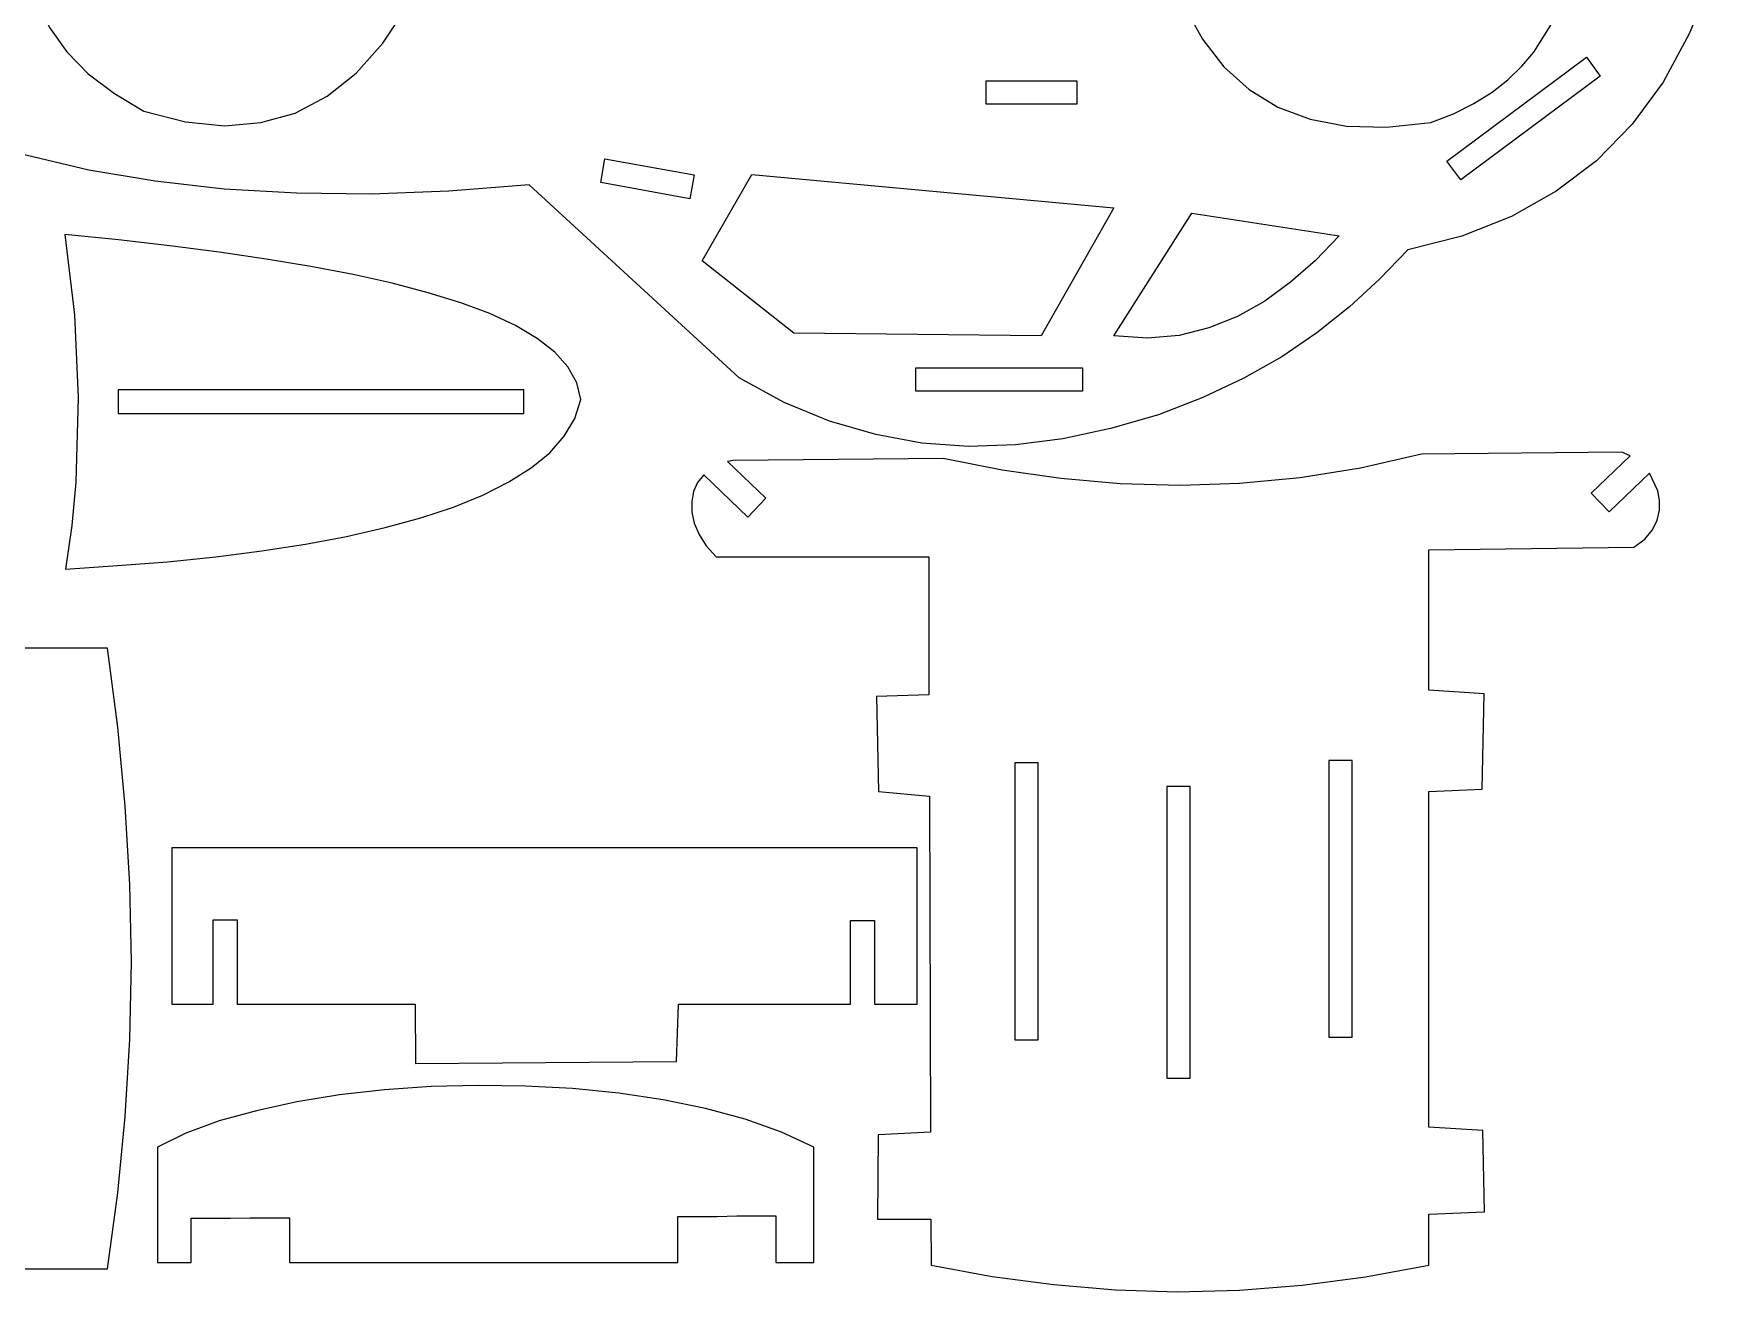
# Model space of a CAD drawing. Header units: millimetres. Extents: x -688 to 954, y -287 to 861.
# Drawn here: x -363.5 to 69.8, y 254.8 to 580.1 of the extents above; entities that cross this region are included whole.
import ezdxf

# ---------------------------------------------------------------- set-up
doc = ezdxf.new("R2010")
doc.units = ezdxf.units.MM
doc.header["$MEASUREMENT"] = 0
doc.layers.add('Camada 1', color=7, linetype='Continuous')
doc.layers.add('P', color=7, linetype='Continuous')

msp = doc.modelspace()

# ---------------------------------------------------------------- linework, layer by layer
at = {"layer": 'Camada 1', "color": 250, "lineweight": 9}
for points, knots in [([(-381.9045, 630.2786), (-381.9045, 630.2786), (-389.1525, 627.8966), (-389.1525, 627.8966), (-389.1525, 627.8966), (-389.1525, 627.8966), (-395.5575, 625.4606), (-395.5575, 625.4606), (-395.5575, 625.4606), (-395.5575, 625.4606), (-400.9545, 622.7636), (-400.9545, 622.7636), (-400.9545, 622.7636), (-400.9545, 622.7636), (-405.3465, 619.9046), (-405.3465, 619.9046), (-405.3465, 619.9046), (-405.3465, 619.9046), (-408.5745, 616.7846), (-408.5745, 616.7846), (-408.5745, 616.7846), (-408.5745, 616.7846), (-410.5845, 613.4486), (-410.5845, 613.4486), (-410.5845, 613.4486), (-410.5845, 613.4486), (-411.1125, 609.7976), (-411.1125, 609.7976), (-411.1125, 609.7976), (-411.1125, 609.7976), (-411.9615, 587.8376), (-411.9615, 587.8376), (-411.9615, 587.8376), (-411.9615, 587.8376), (-379.4685, 587.4146), (-379.4685, 587.4146), (-379.4685, 587.4146), (-379.4685, 587.4146), (-379.4685, 581.4356), (-379.4685, 581.4356), (-379.4685, 581.4356), (-379.4685, 581.4356), (-392.8575, 580.6406), (-392.8575, 580.6406), (-392.8575, 580.6406), (-392.8575, 580.6406), (-381.2145, 553.5476), (-381.2145, 553.5476), (-381.2145, 553.5476), (-381.2145, 553.5476), (-365.5515, 548.7866), (-365.5515, 548.7866), (-365.5515, 548.7866), (-365.5515, 548.7866), (-349.3065, 544.9766), (-349.3065, 544.9766), (-349.3065, 544.9766), (-349.3065, 544.9766), (-332.2155, 542.1176), (-332.2155, 542.1176), (-332.2155, 542.1176), (-332.2155, 542.1176), (-314.4345, 540.0536), (-314.4345, 540.0536), (-314.4345, 540.0536), (-314.4345, 540.0536), (-295.8615, 538.9976), (-295.8615, 538.9976), (-295.8615, 538.9976), (-295.8615, 538.9976), (-276.6525, 538.7846), (-276.6525, 538.7846), (-276.6525, 538.7846), (-276.6525, 538.7846), (-256.6485, 539.5256), (-256.6485, 539.5256), (-256.6485, 539.5256), (-256.6485, 539.5256), (-235.9605, 541.1666), (-235.9605, 541.1666), (-235.9605, 541.1666), (-235.9605, 541.1666), (-181.8795, 491.5286), (-181.8795, 491.5286), (-181.8795, 491.5286), (-181.8795, 491.5286), (-170.2905, 485.1806), (-170.2905, 485.1806), (-170.2905, 485.1806), (-170.2905, 485.1806), (-158.5425, 480.3656), (-158.5425, 480.3656), (-158.5425, 480.3656), (-158.5425, 480.3656), (-146.6895, 476.8706), (-146.6895, 476.8706), (-146.6895, 476.8706), (-146.6895, 476.8706), (-134.7825, 474.7016), (-134.7825, 474.7016), (-134.7825, 474.7016), (-134.7825, 474.7016), (-122.7705, 473.8556), (-122.7705, 473.8556), (-122.7705, 473.8556), (-122.7705, 473.8556), (-110.7045, 474.2786), (-110.7045, 474.2786), (-110.7045, 474.2786), (-110.7045, 474.2786), (-98.4825, 475.7606), (-98.4825, 475.7606), (-98.4825, 475.7606), (-98.4825, 475.7606), (-86.2575, 478.4066), (-86.2575, 478.4066), (-86.2575, 478.4066), (-86.2575, 478.4066), (-73.8765, 482.0036), (-73.8765, 482.0036), (-73.8765, 482.0036), (-73.8765, 482.0036), (-62.4465, 486.3956), (-62.4465, 486.3956), (-62.4465, 486.3956), (-62.4465, 486.3956), (-51.8625, 491.3726), (-51.8625, 491.3726), (-51.8625, 491.3726), (-51.8625, 491.3726), (-42.1245, 496.9286), (-42.1245, 496.9286), (-42.1245, 496.9286), (-42.1245, 496.9286), (-33.0765, 503.1176), (-33.0765, 503.1176), (-33.0765, 503.1176), (-33.0765, 503.1176), (-24.7155, 509.7866), (-24.7155, 509.7866), (-24.7155, 509.7866), (-24.7155, 509.7866), (-16.9365, 516.9296), (-16.9365, 516.9296), (-16.9365, 516.9296), (-16.9365, 516.9296), (-9.6345, 524.4446), (-9.6345, 524.4446), (-9.6345, 524.4446), (-9.6345, 524.4446), (4.2285, 527.9906), (4.2285, 527.9906), (4.2285, 527.9906), (4.2285, 527.9906), (17.0355, 533.0156), (17.0355, 533.0156), (17.0355, 533.0156), (17.0355, 533.0156), (28.5165, 539.5256), (28.5165, 539.5256), (28.5165, 539.5256), (28.5165, 539.5256), (38.9415, 547.3556), (38.9415, 547.3556), (38.9415, 547.3556), (38.9415, 547.3556), (48.0975, 556.8296), (48.0975, 556.8296), (48.0975, 556.8296), (48.0975, 556.8296), (56.0865, 567.5726), (56.0865, 567.5726), (56.0865, 567.5726), (56.0865, 567.5726), (62.8065, 580.0076), (62.8065, 580.0076), (62.8065, 580.0076), (62.8065, 580.0076), (68.4705, 593.7116), (68.4705, 593.7116), (68.4705, 593.7116), (68.4705, 593.7116), (68.7885, 594.8246), (68.7885, 594.8246), (68.7885, 594.8246), (68.7885, 594.8246), (45.8745, 594.8246), (45.8745, 594.8246), (45.8745, 594.8246), (45.8745, 594.8246), (45.8745, 600.7496), (45.8745, 600.7496), (45.8745, 600.7496), (45.8745, 600.7496), (69.7935, 600.7496), (69.7935, 600.7496), (69.7935, 600.7496), (69.7935, 600.7496), (69.6885, 607.3646), (69.6885, 607.3646), (69.6885, 607.3646), (69.6885, 607.3646), (67.7295, 612.9746), (67.7295, 612.9746), (67.7295, 612.9746), (67.7295, 612.9746), (64.2375, 617.7356), (64.2375, 617.7356), (64.2375, 617.7356), (64.2375, 617.7356), (58.9965, 621.4946), (58.9965, 621.4946), (58.9965, 621.4946), (58.9965, 621.4946), (35.6625, 621.4946), (35.6625, 621.4946), (35.6625, 621.4946), (35.6625, 621.4946), (34.9725, 611.3336), (34.9725, 611.3336), (34.9725, 611.3336), (34.9725, 611.3336), (33.5985, 601.4906), (33.5985, 601.4906), (33.5985, 601.4906), (33.5985, 601.4906), (31.3215, 592.1246), (31.3215, 592.1246), (31.3215, 592.1246), (31.3215, 592.1246), (27.8295, 583.3946), (27.8295, 583.3946), (27.8295, 583.3946), (27.8295, 583.3946), (22.8015, 575.3486), (22.8015, 575.3486), (22.8015, 575.3486), (22.8015, 575.3486), (19.7325, 571.6976), (19.7325, 571.6976), (19.7325, 571.6976), (19.7325, 571.6976), (16.0815, 568.2056), (16.0815, 568.2056), (16.0815, 568.2056), (16.0815, 568.2056), (12.0615, 565.0316), (12.0615, 565.0316), (12.0615, 565.0316), (12.0615, 565.0316), (7.3515, 562.1216), (7.3515, 562.1216), (7.3515, 562.1216), (7.3515, 562.1216), (2.1135, 559.4756), (2.1135, 559.4756), (2.1135, 559.4756), (2.1135, 559.4756), (-3.7605, 557.1986), (-3.7605, 557.1986), (-3.7605, 557.1986), (-3.7605, 557.1986), (-15.1395, 556.0346), (-15.1395, 556.0346), (-15.1395, 556.0346), (-15.1395, 556.0346), (-25.4565, 556.2986), (-25.4565, 556.2986), (-25.4565, 556.2986), (-25.4565, 556.2986), (-34.7715, 558.0476), (-34.7715, 558.0476), (-34.7715, 558.0476), (-34.7715, 558.0476), (-43.1325, 561.1676), (-43.1325, 561.1676), (-43.1325, 561.1676), (-43.1325, 561.1676), (-50.5395, 565.7186), (-50.5395, 565.7186), (-50.5395, 565.7186), (-50.5395, 565.7186), (-56.9955, 571.5386), (-56.9955, 571.5386), (-56.9955, 571.5386), (-56.9955, 571.5386), (-62.5515, 578.6846), (-62.5515, 578.6846), (-62.5515, 578.6846), (-62.5515, 578.6846), (-67.2615, 587.1506), (-67.2615, 587.1506), (-67.2615, 587.1506), (-67.2615, 587.1506), (-267.2865, 587.1506), (-267.2865, 587.1506), (-267.2865, 587.1506), (-267.2865, 587.1506), (-273.5835, 577.6796), (-273.5835, 577.6796), (-273.5835, 577.6796), (-273.5835, 577.6796), (-280.4625, 569.9006), (-280.4625, 569.9006), (-280.4625, 569.9006), (-280.4625, 569.9006), (-287.9775, 563.9726), (-287.9775, 563.9726), (-287.9775, 563.9726), (-287.9775, 563.9726), (-296.1795, 559.6346), (-296.1795, 559.6346), (-296.1795, 559.6346), (-296.1795, 559.6346), (-305.0145, 557.1986), (-305.0145, 557.1986), (-305.0145, 557.1986), (-305.0145, 557.1986), (-314.3295, 556.4066), (-314.3295, 556.4066), (-314.3295, 556.4066), (-314.3295, 556.4066), (-324.4365, 557.4116), (-324.4365, 557.4116), (-324.4365, 557.4116), (-324.4365, 557.4116), (-335.1795, 560.1626), (-335.1795, 560.1626), (-335.1795, 560.1626), (-335.1795, 560.1626), (-342.7455, 564.6596), (-342.7455, 564.6596), (-342.7455, 564.6596), (-342.7455, 564.6596), (-349.4655, 569.7416), (-349.4655, 569.7416), (-349.4655, 569.7416), (-349.4655, 569.7416), (-355.0215, 575.4566), (-355.0215, 575.4566), (-355.0215, 575.4566), (-355.0215, 575.4566), (-359.4135, 581.6996), (-359.4135, 581.6996), (-359.4135, 581.6996), (-359.4135, 581.6996), (-362.8005, 588.6326), (-362.8005, 588.6326), (-362.8005, 588.6326), (-362.8005, 588.6326), (-364.8645, 596.1476), (-364.8645, 596.1476), (-364.8645, 596.1476), (-364.8645, 596.1476), (-365.6595, 604.4546), (-365.6595, 604.4546), (-365.6595, 604.4546), (-365.6595, 604.4546), (-365.0775, 613.3976), (-365.0775, 613.3976), (-365.0775, 613.3976), (-365.0775, 613.3976), (-363.1725, 618.7406), (-363.1725, 618.7406), (-363.1725, 618.7406), (-363.1725, 618.7406), (-362.2185, 623.2406), (-362.2185, 623.2406), (-362.2185, 623.2406), (-362.2185, 623.2406), (-362.0085, 626.8916), (-362.0085, 626.8916), (-362.0085, 626.8916), (-362.0085, 626.8916), (-362.6955, 629.6426), (-362.6955, 629.6426), (-362.6955, 629.6426), (-362.6955, 629.6426), (-364.1775, 631.6526), (-364.1775, 631.6526), (-364.1775, 631.6526), (-364.1775, 631.6526), (-366.5565, 632.7656), (-366.5565, 632.7656), (-366.5565, 632.7656), (-366.5565, 632.7656), (-369.8385, 633.0296), (-369.8385, 633.0296), (-369.8385, 633.0296), (-369.8385, 633.0296), (-373.9125, 632.4476), (-373.9125, 632.4476), (-373.9125, 632.4476), (-373.9125, 632.4476), (-381.9045, 630.2786), (-381.9045, 630.2786)], [0, 0, 0, 0, 0.01, 0.01, 0.01, 0.01, 0.02, 0.02, 0.02, 0.02, 0.03, 0.03, 0.03, 0.03, 0.04, 0.04, 0.04, 0.04, 0.05, 0.05, 0.05, 0.05, 0.06, 0.06, 0.06, 0.06, 0.07, 0.07, 0.07, 0.07, 0.08, 0.08, 0.08, 0.08, 0.09, 0.09, 0.09, 0.09, 0.1, 0.1, 0.1, 0.1, 0.11, 0.11, 0.11, 0.11, 0.12, 0.12, 0.12, 0.12, 0.13, 0.13, 0.13, 0.13, 0.14, 0.14, 0.14, 0.14, 0.15, 0.15, 0.15, 0.15, 0.16, 0.16, 0.16, 0.16, 0.17, 0.17, 0.17, 0.17, 0.18, 0.18, 0.18, 0.18, 0.19, 0.19, 0.19, 0.19, 0.2, 0.2, 0.2, 0.2, 0.21, 0.21, 0.21, 0.21, 0.22, 0.22, 0.22, 0.22, 0.23, 0.23, 0.23, 0.23, 0.24, 0.24, 0.24, 0.24, 0.25, 0.25, 0.25, 0.25, 0.26, 0.26, 0.26, 0.26, 0.27, 0.27, 0.27, 0.27, 0.28, 0.28, 0.28, 0.28, 0.29, 0.29, 0.29, 0.29, 0.3, 0.3, 0.3, 0.3, 0.31, 0.31, 0.31, 0.31, 0.32, 0.32, 0.32, 0.32, 0.33, 0.33, 0.33, 0.33, 0.34, 0.34, 0.34, 0.34, 0.35, 0.35, 0.35, 0.35, 0.36, 0.36, 0.36, 0.36, 0.37, 0.37, 0.37, 0.37, 0.38, 0.38, 0.38, 0.38, 0.39, 0.39, 0.39, 0.39, 0.4, 0.4, 0.4, 0.4, 0.41, 0.41, 0.41, 0.41, 0.42, 0.42, 0.42, 0.42, 0.43, 0.43, 0.43, 0.43, 0.44, 0.44, 0.44, 0.44, 0.45, 0.45, 0.45, 0.45, 0.46, 0.46, 0.46, 0.46, 0.47, 0.47, 0.47, 0.47, 0.48, 0.48, 0.48, 0.48, 0.49, 0.49, 0.49, 0.49, 0.5, 0.5, 0.5, 0.5, 0.51, 0.51, 0.51, 0.51, 0.52, 0.52, 0.52, 0.52, 0.53, 0.53, 0.53, 0.53, 0.54, 0.54, 0.54, 0.54, 0.55, 0.55, 0.55, 0.55, 0.56, 0.56, 0.56, 0.56, 0.57, 0.57, 0.57, 0.57, 0.58, 0.58, 0.58, 0.58, 0.59, 0.59, 0.59, 0.59, 0.6, 0.6, 0.6, 0.6, 0.61, 0.61, 0.61, 0.61, 0.62, 0.62, 0.62, 0.62, 0.63, 0.63, 0.63, 0.63, 0.64, 0.64, 0.64, 0.64, 0.65, 0.65, 0.65, 0.65, 0.66, 0.66, 0.66, 0.66, 0.67, 0.67, 0.67, 0.67, 0.68, 0.68, 0.68, 0.68, 0.69, 0.69, 0.69, 0.69, 0.7, 0.7, 0.7, 0.7, 0.71, 0.71, 0.71, 0.71, 0.72, 0.72, 0.72, 0.72, 0.73, 0.73, 0.73, 0.73, 0.74, 0.74, 0.74, 0.74, 0.75, 0.75, 0.75, 0.75, 0.76, 0.76, 0.76, 0.76, 0.77, 0.77, 0.77, 0.77, 0.78, 0.78, 0.78, 0.78, 0.79, 0.79, 0.79, 0.79, 0.8, 0.8, 0.8, 0.8, 0.81, 0.81, 0.81, 0.81, 0.82, 0.82, 0.82, 0.82, 0.83, 0.83, 0.83, 0.83, 0.84, 0.84, 0.84, 0.84, 0.85, 0.85, 0.85, 0.85, 0.86, 0.86, 0.86, 0.86, 0.87, 0.87, 0.87, 0.87, 0.88, 0.88, 0.88, 0.88, 0.89, 0.89, 0.89, 0.89, 0.9, 0.9, 0.9, 0.9, 0.91, 0.91, 0.91, 0.91, 0.92, 0.92, 0.92, 0.92, 0.93, 0.93, 0.93, 0.93, 0.94, 0.94, 0.94, 0.94, 0.95, 0.95, 0.95, 0.95, 0.96, 0.96, 0.96, 0.96, 0.97, 0.97, 0.97, 0.97, 0.98, 0.98, 0.98, 0.98, 1, 1, 1, 1]), ([(36.3495, 574.0256), (36.3495, 574.0256), (0.4185, 547.3046), (0.4185, 547.3046), (0.4185, 547.3046), (0.4185, 547.3046), (4.0185, 542.4356), (4.0185, 542.4356), (4.0185, 542.4356), (4.0185, 542.4356), (39.8955, 569.1596), (39.8955, 569.1596), (39.8955, 569.1596), (39.8955, 569.1596), (36.3495, 574.0256), (36.3495, 574.0256)], [0, 0, 0, 0, 0.2, 0.2, 0.2, 0.2, 0.4, 0.4, 0.4, 0.4, 0.6, 0.6, 0.6, 0.6, 1, 1, 1, 1]), ([(-94.8825, 567.9521), (-94.8825, 567.9521), (-118.2195, 567.9521), (-118.2195, 567.9521), (-118.2195, 567.9521), (-118.2195, 567.9521), (-118.2195, 561.9521), (-118.2195, 561.9521), (-118.2195, 561.9521), (-118.2195, 561.9521), (-94.8825, 561.9521), (-94.8825, 561.9521), (-94.8825, 561.9521), (-94.8825, 561.9521), (-94.8825, 567.9521), (-94.8825, 567.9521)], [0, 0, 0, 0, 0.2, 0.2, 0.2, 0.2, 0.4, 0.4, 0.4, 0.4, 0.6, 0.6, 0.6, 0.6, 1, 1, 1, 1]), ([(-193.4685, 543.7586), (-193.4685, 543.7586), (-216.4335, 547.8866), (-216.4335, 547.8866), (-216.4335, 547.8866), (-216.4335, 547.8866), (-217.4925, 541.7486), (-217.4925, 541.7486), (-217.4925, 541.7486), (-217.4925, 541.7486), (-194.5785, 537.5666), (-194.5785, 537.5666), (-194.5785, 537.5666), (-194.5785, 537.5666), (-193.4685, 543.7586), (-193.4685, 543.7586)], [0, 0, 0, 0, 0.2, 0.2, 0.2, 0.2, 0.4, 0.4, 0.4, 0.4, 0.6, 0.6, 0.6, 0.6, 1, 1, 1, 1]), ([(-85.3575, 535.2926), (-85.3575, 535.2926), (-178.5435, 543.8636), (-178.5435, 543.8636), (-178.5435, 543.8636), (-178.5435, 543.8636), (-191.4045, 521.6396), (-191.4045, 521.6396), (-191.4045, 521.6396), (-191.4045, 521.6396), (-167.7495, 503.0126), (-167.7495, 503.0126), (-167.7495, 503.0126), (-167.7495, 503.0126), (-104.0385, 502.2716), (-104.0385, 502.2716), (-104.0385, 502.2716), (-104.0385, 502.2716), (-85.3575, 535.2926), (-85.3575, 535.2926)], [0, 0, 0, 0, 0.16666667, 0.16666667, 0.16666667, 0.16666667, 0.33333333, 0.33333333, 0.33333333, 0.33333333, 0.5, 0.5, 0.5, 0.5, 0.66666667, 0.66666667, 0.66666667, 0.66666667, 1, 1, 1, 1]), ([(-65.2515, 533.8646), (-65.2515, 533.8646), (-85.3575, 502.2716), (-85.3575, 502.2716), (-85.3575, 502.2716), (-85.3575, 502.2716), (-76.7325, 501.6896), (-76.7325, 501.6896), (-76.7325, 501.6896), (-76.7325, 501.6896), (-68.5305, 502.4306), (-68.5305, 502.4306), (-68.5305, 502.4306), (-68.5305, 502.4306), (-60.8595, 504.3356), (-60.8595, 504.3356), (-60.8595, 504.3356), (-60.8595, 504.3356), (-53.5545, 507.2456), (-53.5545, 507.2456), (-53.5545, 507.2456), (-53.5545, 507.2456), (-46.4655, 511.2146), (-46.4655, 511.2146), (-46.4655, 511.2146), (-46.4655, 511.2146), (-39.8505, 516.0836), (-39.8505, 516.0836), (-39.8505, 516.0836), (-39.8505, 516.0836), (-33.4485, 521.6936), (-33.4485, 521.6936), (-33.4485, 521.6936), (-33.4485, 521.6936), (-27.3615, 528.0416), (-27.3615, 528.0416), (-27.3615, 528.0416), (-27.3615, 528.0416), (-65.2515, 533.8646), (-65.2515, 533.8646)], [0, 0, 0, 0, 0.09090909, 0.09090909, 0.09090909, 0.09090909, 0.18181818, 0.18181818, 0.18181818, 0.18181818, 0.27272727, 0.27272727, 0.27272727, 0.27272727, 0.36363636, 0.36363636, 0.36363636, 0.36363636, 0.45454545, 0.45454545, 0.45454545, 0.45454545, 0.54545455, 0.54545455, 0.54545455, 0.54545455, 0.63636364, 0.63636364, 0.63636364, 0.63636364, 0.72727273, 0.72727273, 0.72727273, 0.72727273, 0.81818182, 0.81818182, 0.81818182, 0.81818182, 1, 1, 1, 1]), ([(-93.4545, 494.0801), (-93.4545, 494.0801), (-136.3695, 494.0801), (-136.3695, 494.0801), (-136.3695, 494.0801), (-136.3695, 494.0801), (-136.3695, 488.0801), (-136.3695, 488.0801), (-136.3695, 488.0801), (-136.3695, 488.0801), (-93.4545, 488.0801), (-93.4545, 488.0801), (-93.4545, 488.0801), (-93.4545, 488.0801), (-93.4545, 494.0801), (-93.4545, 494.0801)], [0, 0, 0, 0, 0.2, 0.2, 0.2, 0.2, 0.4, 0.4, 0.4, 0.4, 0.6, 0.6, 0.6, 0.6, 1, 1, 1, 1]), ([(-193.5697, 462.2258), (-193.5697, 462.2258), (-192.5647, 464.5538), (-192.5647, 464.5538), (-192.5647, 464.5538), (-192.5647, 464.5538), (-190.9777, 466.5098), (-190.9777, 466.5098), (-190.9777, 466.5098), (-190.9777, 466.5098), (-179.6527, 455.6618), (-179.6527, 455.6618), (-179.6527, 455.6618), (-179.6527, 455.6618), (-174.9967, 460.4768), (-174.9967, 460.4768), (-174.9967, 460.4768), (-174.9967, 460.4768), (-184.8397, 469.9508), (-184.8397, 469.9508), (-184.8397, 469.9508), (-184.8397, 469.9508), (-183.4087, 470.2148), (-183.4087, 470.2148), (-183.4087, 470.2148), (-183.4087, 470.2148), (-129.2767, 470.7428), (-129.2767, 470.7428), (-129.2767, 470.7428), (-129.2767, 470.7428), (-114.1417, 467.7278), (-114.1417, 467.7278), (-114.1417, 467.7278), (-114.1417, 467.7278), (-99.0067, 465.5588), (-99.0067, 465.5588), (-99.0067, 465.5588), (-99.0067, 465.5588), (-83.7667, 464.1818), (-83.7667, 464.1818), (-83.7667, 464.1818), (-83.7667, 464.1818), (-68.3167, 463.8128), (-68.3167, 463.8128), (-68.3167, 463.8128), (-68.3167, 463.8128), (-52.9687, 464.2868), (-52.9687, 464.2868), (-52.9687, 464.2868), (-52.9687, 464.2868), (-37.3597, 465.7688), (-37.3597, 465.7688), (-37.3597, 465.7688), (-37.3597, 465.7688), (-21.8557, 468.2558), (-21.8557, 468.2558), (-21.8557, 468.2558), (-21.8557, 468.2558), (-6.1387, 471.8018), (-6.1387, 471.8018), (-6.1387, 471.8018), (-6.1387, 471.8018), (45.4553, 472.3328), (45.4553, 472.3328), (45.4553, 472.3328), (45.4553, 472.3328), (47.6243, 471.4328), (47.6243, 471.4328), (47.6243, 471.4328), (47.6243, 471.4328), (37.5173, 461.7998), (37.5173, 461.7998), (37.5173, 461.7998), (37.5173, 461.7998), (42.2273, 456.9848), (42.2273, 456.9848), (42.2273, 456.9848), (42.2273, 456.9848), (52.5443, 466.9328), (52.5443, 466.9328), (52.5443, 466.9328), (52.5443, 466.9328), (54.7163, 462.3818), (54.7163, 462.3818), (54.7163, 462.3818), (54.7163, 462.3818), (55.1903, 459.8948), (55.1903, 459.8948), (55.1903, 459.8948), (55.1903, 459.8948), (55.1903, 457.4078), (55.1903, 457.4078), (55.1903, 457.4078), (55.1903, 457.4078), (54.5573, 454.8698), (54.5573, 454.8698), (54.5573, 454.8698), (54.5573, 454.8698), (53.3393, 452.3828), (53.3393, 452.3828), (53.3393, 452.3828), (53.3393, 452.3828), (51.3803, 450.0008), (51.3803, 450.0008), (51.3803, 450.0008), (51.3803, 450.0008), (48.5783, 447.8828), (48.5783, 447.8828), (48.5783, 447.8828), (48.5783, 447.8828), (-4.2877, 447.1958), (-4.2877, 447.1958), (-4.2877, 447.1958), (-4.2877, 447.1958), (-4.2877, 411.1058), (-4.2877, 411.1058), (-4.2877, 411.1058), (-4.2877, 411.1058), (10.0013, 410.1548), (10.0013, 410.1548), (10.0013, 410.1548), (10.0013, 410.1548), (9.4703, 385.5998), (9.4703, 385.5998), (9.4703, 385.5998), (9.4703, 385.5998), (-4.2877, 385.0178), (-4.2877, 385.0178), (-4.2877, 385.0178), (-4.2877, 385.0178), (-4.2877, 298.5518), (-4.2877, 298.5518), (-4.2877, 298.5518), (-4.2877, 298.5518), (9.6833, 297.7058), (9.6833, 297.7058), (9.6833, 297.7058), (9.6833, 297.7058), (10.1063, 276.8048), (10.1063, 276.8048), (10.1063, 276.8048), (10.1063, 276.8048), (-4.2877, 276.1688), (-4.2877, 276.1688), (-4.2877, 276.1688), (-4.2877, 276.1688), (-4.2877, 263.0468), (-4.2877, 263.0468), (-4.2877, 263.0468), (-4.2877, 263.0468), (-20.5327, 260.0828), (-20.5327, 260.0828), (-20.5327, 260.0828), (-20.5327, 260.0828), (-36.8317, 257.9138), (-36.8317, 257.9138), (-36.8317, 257.9138), (-36.8317, 257.9138), (-52.9687, 256.6418), (-52.9687, 256.6418), (-52.9687, 256.6418), (-52.9687, 256.6418), (-68.9497, 256.2188), (-68.9497, 256.2188), (-68.9497, 256.2188), (-68.9497, 256.2188), (-84.9307, 256.6958), (-84.9307, 256.6958), (-84.9307, 256.6958), (-84.9307, 256.6958), (-100.8067, 258.0728), (-100.8067, 258.0728), (-100.8067, 258.0728), (-100.8067, 258.0728), (-116.6827, 260.1368), (-116.6827, 260.1368), (-116.6827, 260.1368), (-116.6827, 260.1368), (-132.3967, 263.0468), (-132.3967, 263.0468), (-132.3967, 263.0468), (-132.3967, 263.0468), (-132.4507, 274.8998), (-132.4507, 274.8998), (-132.4507, 274.8998), (-132.4507, 274.8998), (-146.2087, 274.8998), (-146.2087, 274.8998), (-146.2087, 274.8998), (-146.2087, 274.8998), (-146.0497, 296.6468), (-146.0497, 296.6468), (-146.0497, 296.6468), (-146.0497, 296.6468), (-132.5557, 297.2828), (-132.5557, 297.2828), (-132.5557, 297.2828), (-132.5557, 297.2828), (-132.8737, 383.8028), (-132.8737, 383.8028), (-132.8737, 383.8028), (-132.8737, 383.8028), (-145.9447, 385.0178), (-145.9447, 385.0178), (-145.9447, 385.0178), (-145.9447, 385.0178), (-146.4727, 409.4138), (-146.4727, 409.4138), (-146.4727, 409.4138), (-146.4727, 409.4138), (-132.9787, 409.8908), (-132.9787, 409.8908), (-132.9787, 409.8908), (-132.9787, 409.8908), (-133.0327, 445.3958), (-133.0327, 445.3958), (-133.0327, 445.3958), (-133.0327, 445.3958), (-187.8007, 445.3958), (-187.8007, 445.3958), (-187.8007, 445.3958), (-187.8007, 445.3958), (-190.3417, 448.2548), (-190.3417, 448.2548), (-190.3417, 448.2548), (-190.3417, 448.2548), (-192.1417, 451.1648), (-192.1417, 451.1648), (-192.1417, 451.1648), (-192.1417, 451.1648), (-193.4107, 454.0748), (-193.4107, 454.0748), (-193.4107, 454.0748), (-193.4107, 454.0748), (-194.0467, 456.9338), (-194.0467, 456.9338), (-194.0467, 456.9338), (-194.0467, 456.9338), (-194.0467, 459.6308), (-194.0467, 459.6308), (-194.0467, 459.6308), (-194.0467, 459.6308), (-193.5697, 462.2258), (-193.5697, 462.2258)], [0, 0, 0, 0, 0.01612903, 0.01612903, 0.01612903, 0.01612903, 0.03225806, 0.03225806, 0.03225806, 0.03225806, 0.0483871, 0.0483871, 0.0483871, 0.0483871, 0.06451613, 0.06451613, 0.06451613, 0.06451613, 0.08064516, 0.08064516, 0.08064516, 0.08064516, 0.09677419, 0.09677419, 0.09677419, 0.09677419, 0.11290323, 0.11290323, 0.11290323, 0.11290323, 0.12903226, 0.12903226, 0.12903226, 0.12903226, 0.14516129, 0.14516129, 0.14516129, 0.14516129, 0.16129032, 0.16129032, 0.16129032, 0.16129032, 0.17741935, 0.17741935, 0.17741935, 0.17741935, 0.19354839, 0.19354839, 0.19354839, 0.19354839, 0.20967742, 0.20967742, 0.20967742, 0.20967742, 0.22580645, 0.22580645, 0.22580645, 0.22580645, 0.24193548, 0.24193548, 0.24193548, 0.24193548, 0.25806452, 0.25806452, 0.25806452, 0.25806452, 0.27419355, 0.27419355, 0.27419355, 0.27419355, 0.29032258, 0.29032258, 0.29032258, 0.29032258, 0.30645161, 0.30645161, 0.30645161, 0.30645161, 0.32258065, 0.32258065, 0.32258065, 0.32258065, 0.33870968, 0.33870968, 0.33870968, 0.33870968, 0.35483871, 0.35483871, 0.35483871, 0.35483871, 0.37096774, 0.37096774, 0.37096774, 0.37096774, 0.38709677, 0.38709677, 0.38709677, 0.38709677, 0.40322581, 0.40322581, 0.40322581, 0.40322581, 0.41935484, 0.41935484, 0.41935484, 0.41935484, 0.43548387, 0.43548387, 0.43548387, 0.43548387, 0.4516129, 0.4516129, 0.4516129, 0.4516129, 0.46774194, 0.46774194, 0.46774194, 0.46774194, 0.48387097, 0.48387097, 0.48387097, 0.48387097, 0.5, 0.5, 0.5, 0.5, 0.51612903, 0.51612903, 0.51612903, 0.51612903, 0.53225806, 0.53225806, 0.53225806, 0.53225806, 0.5483871, 0.5483871, 0.5483871, 0.5483871, 0.56451613, 0.56451613, 0.56451613, 0.56451613, 0.58064516, 0.58064516, 0.58064516, 0.58064516, 0.59677419, 0.59677419, 0.59677419, 0.59677419, 0.61290323, 0.61290323, 0.61290323, 0.61290323, 0.62903226, 0.62903226, 0.62903226, 0.62903226, 0.64516129, 0.64516129, 0.64516129, 0.64516129, 0.66129032, 0.66129032, 0.66129032, 0.66129032, 0.67741935, 0.67741935, 0.67741935, 0.67741935, 0.69354839, 0.69354839, 0.69354839, 0.69354839, 0.70967742, 0.70967742, 0.70967742, 0.70967742, 0.72580645, 0.72580645, 0.72580645, 0.72580645, 0.74193548, 0.74193548, 0.74193548, 0.74193548, 0.75806452, 0.75806452, 0.75806452, 0.75806452, 0.77419355, 0.77419355, 0.77419355, 0.77419355, 0.79032258, 0.79032258, 0.79032258, 0.79032258, 0.80645161, 0.80645161, 0.80645161, 0.80645161, 0.82258065, 0.82258065, 0.82258065, 0.82258065, 0.83870968, 0.83870968, 0.83870968, 0.83870968, 0.85483871, 0.85483871, 0.85483871, 0.85483871, 0.87096774, 0.87096774, 0.87096774, 0.87096774, 0.88709677, 0.88709677, 0.88709677, 0.88709677, 0.90322581, 0.90322581, 0.90322581, 0.90322581, 0.91935484, 0.91935484, 0.91935484, 0.91935484, 0.93548387, 0.93548387, 0.93548387, 0.93548387, 0.9516129, 0.9516129, 0.9516129, 0.9516129, 0.96774194, 0.96774194, 0.96774194, 0.96774194, 1, 1, 1, 1]), ([(-427.5669, 262.0862), (-427.5669, 262.0862), (-462.0159, 262.0862), (-462.0159, 262.0862), (-462.0159, 262.0862), (-462.0159, 262.0862), (-462.0159, 421.8932), (-462.0159, 421.8932), (-462.0159, 421.8932), (-462.0159, 421.8932), (-427.9389, 421.8932), (-427.9389, 421.8932), (-427.9389, 421.8932), (-427.9389, 421.8932), (-427.5669, 428.3492), (-427.5669, 428.3492), (-427.5669, 428.3492), (-427.5669, 428.3492), (-380.7369, 428.9852), (-380.7369, 428.9852), (-380.7369, 428.9852), (-380.7369, 428.9852), (-380.3139, 421.8932), (-380.3139, 421.8932), (-380.3139, 421.8932), (-380.3139, 421.8932), (-344.4879, 421.8932), (-344.4879, 421.8932), (-344.4879, 421.8932), (-344.4879, 421.8932), (-341.8419, 401.5202), (-341.8419, 401.5202), (-341.8419, 401.5202), (-341.8419, 401.5202), (-339.9369, 381.2522), (-339.9369, 381.2522), (-339.9369, 381.2522), (-339.9369, 381.2522), (-338.7219, 361.0922), (-338.7219, 361.0922), (-338.7219, 361.0922), (-338.7219, 361.0922), (-338.3499, 341.1422), (-338.3499, 341.1422), (-338.3499, 341.1422), (-338.3499, 341.1422), (-338.7219, 321.1922), (-338.7219, 321.1922), (-338.7219, 321.1922), (-338.7219, 321.1922), (-339.9369, 301.3502), (-339.9369, 301.3502), (-339.9369, 301.3502), (-339.9369, 301.3502), (-341.8419, 281.6642), (-341.8419, 281.6642), (-341.8419, 281.6642), (-341.8419, 281.6642), (-344.4879, 262.0862), (-344.4879, 262.0862), (-344.4879, 262.0862), (-344.4879, 262.0862), (-380.3139, 262.0862), (-380.3139, 262.0862), (-380.3139, 262.0862), (-380.3139, 262.0862), (-381.2139, 254.9942), (-381.2139, 254.9942), (-381.2139, 254.9942), (-381.2139, 254.9942), (-427.0929, 254.7812), (-427.0929, 254.7812), (-427.0929, 254.7812), (-427.0929, 254.7812), (-427.5669, 262.0862), (-427.5669, 262.0862)], [0, 0, 0, 0, 0.05, 0.05, 0.05, 0.05, 0.1, 0.1, 0.1, 0.1, 0.15, 0.15, 0.15, 0.15, 0.2, 0.2, 0.2, 0.2, 0.25, 0.25, 0.25, 0.25, 0.3, 0.3, 0.3, 0.3, 0.35, 0.35, 0.35, 0.35, 0.4, 0.4, 0.4, 0.4, 0.45, 0.45, 0.45, 0.45, 0.5, 0.5, 0.5, 0.5, 0.55, 0.55, 0.55, 0.55, 0.6, 0.6, 0.6, 0.6, 0.65, 0.65, 0.65, 0.65, 0.7, 0.7, 0.7, 0.7, 0.75, 0.75, 0.75, 0.75, 0.8, 0.8, 0.8, 0.8, 0.85, 0.85, 0.85, 0.85, 0.9, 0.9, 0.9, 0.9, 1, 1, 1, 1]), ([(-110.8702, 321.0968), (-110.8702, 321.0968), (-110.8702, 392.3738), (-110.8702, 392.3738), (-110.8702, 392.3738), (-110.8702, 392.3738), (-104.8702, 392.3738), (-104.8702, 392.3738), (-104.8702, 392.3738), (-104.8702, 392.3738), (-104.8702, 321.0968), (-104.8702, 321.0968), (-104.8702, 321.0968), (-104.8702, 321.0968), (-110.8702, 321.0968), (-110.8702, 321.0968)], [0, 0, 0, 0, 0.2, 0.2, 0.2, 0.2, 0.4, 0.4, 0.4, 0.4, 0.6, 0.6, 0.6, 0.6, 1, 1, 1, 1]), ([(-30.0142, 321.7298), (-30.0142, 321.7298), (-30.0142, 393.0098), (-30.0142, 393.0098), (-30.0142, 393.0098), (-30.0142, 393.0098), (-24.0142, 393.0098), (-24.0142, 393.0098), (-24.0142, 393.0098), (-24.0142, 393.0098), (-24.0142, 321.7298), (-24.0142, 321.7298), (-24.0142, 321.7298), (-24.0142, 321.7298), (-30.0142, 321.7298), (-30.0142, 321.7298)], [0, 0, 0, 0, 0.2, 0.2, 0.2, 0.2, 0.4, 0.4, 0.4, 0.4, 0.6, 0.6, 0.6, 0.6, 1, 1, 1, 1]), ([(-71.6857, 311.1998), (-71.6857, 311.1998), (-71.6857, 386.2898), (-71.6857, 386.2898), (-71.6857, 386.2898), (-71.6857, 386.2898), (-65.6857, 386.2898), (-65.6857, 386.2898), (-65.6857, 386.2898), (-65.6857, 386.2898), (-65.6857, 311.1998), (-65.6857, 311.1998), (-65.6857, 311.1998), (-65.6857, 311.1998), (-71.6857, 311.1998), (-71.6857, 311.1998)], [0, 0, 0, 0, 0.2, 0.2, 0.2, 0.2, 0.4, 0.4, 0.4, 0.4, 0.6, 0.6, 0.6, 0.6, 1, 1, 1, 1]), ([(-327.9785, 370.4556), (-327.9785, 370.4556), (-135.9965, 370.4556), (-135.9965, 370.4556), (-135.9965, 370.4556), (-135.9965, 370.4556), (-135.9965, 330.2946), (-135.9965, 330.2946), (-135.9965, 330.2946), (-135.9965, 330.2946), (-147.0035, 330.2946), (-147.0035, 330.2946), (-147.0035, 330.2946), (-147.0035, 330.2946), (-147.0035, 351.7776), (-147.0035, 351.7776), (-147.0035, 351.7776), (-147.0035, 351.7776), (-153.1955, 351.7776), (-153.1955, 351.7776), (-153.1955, 351.7776), (-153.1955, 351.7776), (-153.1955, 330.2946), (-153.1955, 330.2946), (-153.1955, 330.2946), (-153.1955, 330.2946), (-197.4335, 330.2946), (-197.4335, 330.2946), (-197.4335, 330.2946), (-197.4335, 330.2946), (-198.0155, 315.5286), (-198.0155, 315.5286), (-198.0155, 315.5286), (-198.0155, 315.5286), (-265.2185, 315.0006), (-265.2185, 315.0006), (-265.2185, 315.0006), (-265.2185, 315.0006), (-265.3235, 330.2946), (-265.3235, 330.2946), (-265.3235, 330.2946), (-265.3235, 330.2946), (-311.1515, 330.2946), (-311.1515, 330.2946), (-311.1515, 330.2946), (-311.1515, 330.2946), (-311.1515, 351.9366), (-311.1515, 351.9366), (-311.1515, 351.9366), (-311.1515, 351.9366), (-317.2895, 351.9366), (-317.2895, 351.9366), (-317.2895, 351.9366), (-317.2895, 351.9366), (-317.2895, 330.2946), (-317.2895, 330.2946), (-317.2895, 330.2946), (-317.2895, 330.2946), (-327.9785, 330.2946), (-327.9785, 330.2946), (-327.9785, 330.2946), (-327.9785, 330.2946), (-327.9785, 370.4556), (-327.9785, 370.4556)], [0, 0, 0, 0, 0.05882353, 0.05882353, 0.05882353, 0.05882353, 0.11764706, 0.11764706, 0.11764706, 0.11764706, 0.17647059, 0.17647059, 0.17647059, 0.17647059, 0.23529412, 0.23529412, 0.23529412, 0.23529412, 0.29411765, 0.29411765, 0.29411765, 0.29411765, 0.35294118, 0.35294118, 0.35294118, 0.35294118, 0.41176471, 0.41176471, 0.41176471, 0.41176471, 0.47058824, 0.47058824, 0.47058824, 0.47058824, 0.52941176, 0.52941176, 0.52941176, 0.52941176, 0.58823529, 0.58823529, 0.58823529, 0.58823529, 0.64705882, 0.64705882, 0.64705882, 0.64705882, 0.70588235, 0.70588235, 0.70588235, 0.70588235, 0.76470588, 0.76470588, 0.76470588, 0.76470588, 0.82352941, 0.82352941, 0.82352941, 0.82352941, 0.88235294, 0.88235294, 0.88235294, 0.88235294, 1, 1, 1, 1]), ([(-162.5885, 263.724), (-162.5885, 263.724), (-172.3775, 263.724), (-172.3775, 263.724), (-172.3775, 263.724), (-172.3775, 263.724), (-172.3775, 275.736), (-172.3775, 275.736), (-172.3775, 275.736), (-172.3775, 275.736), (-177.4565, 275.736), (-177.4565, 275.736), (-177.4565, 275.736), (-177.4565, 275.736), (-182.4305, 275.736), (-182.4305, 275.736), (-182.4305, 275.736), (-182.4305, 275.736), (-187.5125, 275.631), (-187.5125, 275.631), (-187.5125, 275.631), (-187.5125, 275.631), (-192.5405, 275.631), (-192.5405, 275.631), (-192.5405, 275.631), (-192.5405, 275.631), (-197.6195, 275.631), (-197.6195, 275.631), (-197.6195, 275.631), (-197.6195, 275.631), (-197.6195, 263.724), (-197.6195, 263.724), (-197.6195, 263.724), (-197.6195, 263.724), (-297.6845, 263.724), (-297.6845, 263.724), (-297.6845, 263.724), (-297.6845, 263.724), (-297.6845, 275.262), (-297.6845, 275.262), (-297.6845, 275.262), (-297.6845, 275.262), (-302.7635, 275.262), (-302.7635, 275.262), (-302.7635, 275.262), (-302.7635, 275.262), (-307.7915, 275.262), (-307.7915, 275.262), (-307.7915, 275.262), (-307.7915, 275.262), (-312.8705, 275.154), (-312.8705, 275.154), (-312.8705, 275.154), (-312.8705, 275.154), (-317.8445, 275.154), (-317.8445, 275.154), (-317.8445, 275.154), (-317.8445, 275.154), (-322.9265, 275.154), (-322.9265, 275.154), (-322.9265, 275.154), (-322.9265, 275.154), (-322.9265, 263.724), (-322.9265, 263.724), (-322.9265, 263.724), (-322.9265, 263.724), (-331.6565, 263.724), (-331.6565, 263.724), (-331.6565, 263.724), (-331.6565, 263.724), (-331.6565, 293.412), (-331.6565, 293.412), (-331.6565, 293.412), (-331.6565, 293.412), (-324.3005, 297.009), (-324.3005, 297.009), (-324.3005, 297.009), (-324.3005, 297.009), (-315.7295, 300.186), (-315.7295, 300.186), (-315.7295, 300.186), (-315.7295, 300.186), (-306.0995, 302.832), (-306.0995, 302.832), (-306.0995, 302.832), (-306.0995, 302.832), (-295.7795, 305.106), (-295.7795, 305.106), (-295.7795, 305.106), (-295.7795, 305.106), (-284.7725, 306.906), (-284.7725, 306.906), (-284.7725, 306.906), (-284.7725, 306.906), (-273.1835, 308.175), (-273.1835, 308.175), (-273.1835, 308.175), (-273.1835, 308.175), (-261.1715, 309.075), (-261.1715, 309.075), (-261.1715, 309.075), (-261.1715, 309.075), (-249.0005, 309.339), (-249.0005, 309.339), (-249.0005, 309.339), (-249.0005, 309.339), (-236.8835, 309.18), (-236.8835, 309.18), (-236.8835, 309.18), (-236.8835, 309.18), (-224.7665, 308.547), (-224.7665, 308.547), (-224.7665, 308.547), (-224.7665, 308.547), (-212.8595, 307.383), (-212.8595, 307.383), (-212.8595, 307.383), (-212.8595, 307.383), (-201.3755, 305.634), (-201.3755, 305.634), (-201.3755, 305.634), (-201.3755, 305.634), (-190.4765, 303.414), (-190.4765, 303.414), (-190.4765, 303.414), (-190.4765, 303.414), (-180.3155, 300.609), (-180.3155, 300.609), (-180.3155, 300.609), (-180.3155, 300.609), (-170.9495, 297.276), (-170.9495, 297.276), (-170.9495, 297.276), (-170.9495, 297.276), (-162.5885, 293.412), (-162.5885, 293.412), (-162.5885, 293.412), (-162.5885, 293.412), (-162.5885, 263.724), (-162.5885, 263.724)], [0, 0, 0, 0, 0.02777778, 0.02777778, 0.02777778, 0.02777778, 0.05555556, 0.05555556, 0.05555556, 0.05555556, 0.08333333, 0.08333333, 0.08333333, 0.08333333, 0.11111111, 0.11111111, 0.11111111, 0.11111111, 0.13888889, 0.13888889, 0.13888889, 0.13888889, 0.16666667, 0.16666667, 0.16666667, 0.16666667, 0.19444444, 0.19444444, 0.19444444, 0.19444444, 0.22222222, 0.22222222, 0.22222222, 0.22222222, 0.25, 0.25, 0.25, 0.25, 0.27777778, 0.27777778, 0.27777778, 0.27777778, 0.30555556, 0.30555556, 0.30555556, 0.30555556, 0.33333333, 0.33333333, 0.33333333, 0.33333333, 0.36111111, 0.36111111, 0.36111111, 0.36111111, 0.38888889, 0.38888889, 0.38888889, 0.38888889, 0.41666667, 0.41666667, 0.41666667, 0.41666667, 0.44444444, 0.44444444, 0.44444444, 0.44444444, 0.47222222, 0.47222222, 0.47222222, 0.47222222, 0.5, 0.5, 0.5, 0.5, 0.52777778, 0.52777778, 0.52777778, 0.52777778, 0.55555556, 0.55555556, 0.55555556, 0.55555556, 0.58333333, 0.58333333, 0.58333333, 0.58333333, 0.61111111, 0.61111111, 0.61111111, 0.61111111, 0.63888889, 0.63888889, 0.63888889, 0.63888889, 0.66666667, 0.66666667, 0.66666667, 0.66666667, 0.69444444, 0.69444444, 0.69444444, 0.69444444, 0.72222222, 0.72222222, 0.72222222, 0.72222222, 0.75, 0.75, 0.75, 0.75, 0.77777778, 0.77777778, 0.77777778, 0.77777778, 0.80555556, 0.80555556, 0.80555556, 0.80555556, 0.83333333, 0.83333333, 0.83333333, 0.83333333, 0.86111111, 0.86111111, 0.86111111, 0.86111111, 0.88888889, 0.88888889, 0.88888889, 0.88888889, 0.91666667, 0.91666667, 0.91666667, 0.91666667, 0.94444444, 0.94444444, 0.94444444, 0.94444444, 1, 1, 1, 1])]:
    msp.add_open_spline(points, degree=3, knots=knots, dxfattribs=at)
at = {"layer": 'P', "color": 250, "lineweight": 9}
for points, knots in [([(-355.2873, 442.2492), (-355.2873, 442.2492), (-353.7081, 453.4694), (-353.7081, 453.4694), (-353.7081, 453.4694), (-353.7081, 453.4694), (-352.6919, 464.613), (-352.6919, 464.613), (-352.6919, 464.613), (-352.6919, 464.613), (-352.0363, 486.4186), (-352.0363, 486.4186), (-352.0363, 486.4186), (-352.0363, 486.4186), (-353.0321, 507.7092), (-353.0321, 507.7092), (-353.0321, 507.7092), (-353.0321, 507.7092), (-355.4917, 528.3794), (-355.4917, 528.3794), (-355.4917, 528.3794), (-355.4917, 528.3794), (-341.7195, 526.984), (-341.7195, 526.984), (-341.7195, 526.984), (-341.7195, 526.984), (-328.4699, 525.4494), (-328.4699, 525.4494), (-328.4699, 525.4494), (-328.4699, 525.4494), (-315.7717, 523.8844), (-315.7717, 523.8844), (-315.7717, 523.8844), (-315.7717, 523.8844), (-303.6283, 522.0764), (-303.6283, 522.0764), (-303.6283, 522.0764), (-303.6283, 522.0764), (-292.1627, 520.1646), (-292.1627, 520.1646), (-292.1627, 520.1646), (-292.1627, 520.1646), (-281.2731, 518.1232), (-281.2731, 518.1232), (-281.2731, 518.1232), (-281.2731, 518.1232), (-271.1951, 515.8996), (-271.1951, 515.8996), (-271.1951, 515.8996), (-271.1951, 515.8996), (-261.9475, 513.3934), (-261.9475, 513.3934), (-261.9475, 513.3934), (-261.9475, 513.3934), (-253.5485, 510.7666), (-253.5485, 510.7666), (-253.5485, 510.7666), (-253.5485, 510.7666), (-246.0467, 508.0374), (-246.0467, 508.0374), (-246.0467, 508.0374), (-246.0467, 508.0374), (-239.4563, 504.9342), (-239.4563, 504.9342), (-239.4563, 504.9342), (-239.4563, 504.9342), (-233.8419, 501.634), (-233.8419, 501.634), (-233.8419, 501.634), (-233.8419, 501.634), (-229.3265, 498.065), (-229.3265, 498.065), (-229.3265, 498.065), (-229.3265, 498.065), (-225.9571, 494.2854), (-225.9571, 494.2854), (-225.9571, 494.2854), (-225.9571, 494.2854), (-223.6903, 490.2348), (-223.6903, 490.2348), (-223.6903, 490.2348), (-223.6903, 490.2348), (-222.6409, 485.886), (-222.6409, 485.886), (-222.6409, 485.886), (-222.6409, 485.886), (-224.1703, 481.0324), (-224.1703, 481.0324), (-224.1703, 481.0324), (-224.1703, 481.0324), (-226.8791, 476.4708), (-226.8791, 476.4708), (-226.8791, 476.4708), (-226.8791, 476.4708), (-230.6037, 472.2132), (-230.6037, 472.2132), (-230.6037, 472.2132), (-230.6037, 472.2132), (-235.4359, 468.338), (-235.4359, 468.338), (-235.4359, 468.338), (-235.4359, 468.338), (-241.1379, 464.6814), (-241.1379, 464.6814), (-241.1379, 464.6814), (-241.1379, 464.6814), (-247.8557, 461.3288), (-247.8557, 461.3288), (-247.8557, 461.3288), (-247.8557, 461.3288), (-255.3817, 458.232), (-255.3817, 458.232), (-255.3817, 458.232), (-255.3817, 458.232), (-263.8085, 455.4664), (-263.8085, 455.4664), (-263.8085, 455.4664), (-263.8085, 455.4664), (-272.9911, 452.9436), (-272.9911, 452.9436), (-272.9911, 452.9436), (-272.9911, 452.9436), (-282.9855, 450.6744), (-282.9855, 450.6744), (-282.9855, 450.6744), (-282.9855, 450.6744), (-293.5031, 448.7016), (-293.5031, 448.7016), (-293.5031, 448.7016), (-293.5031, 448.7016), (-304.7931, 446.917), (-304.7931, 446.917), (-304.7931, 446.917), (-304.7931, 446.917), (-316.6127, 445.4274), (-316.6127, 445.4274), (-316.6127, 445.4274), (-316.6127, 445.4274), (-329.0431, 444.092), (-329.0431, 444.092), (-329.0431, 444.092), (-329.0431, 444.092), (-341.9291, 443.1384), (-341.9291, 443.1384), (-341.9291, 443.1384), (-341.9291, 443.1384), (-355.2873, 442.2492), (-355.2873, 442.2492)], [0, 0, 0, 0, 0.02631579, 0.02631579, 0.02631579, 0.02631579, 0.05263158, 0.05263158, 0.05263158, 0.05263158, 0.07894737, 0.07894737, 0.07894737, 0.07894737, 0.10526316, 0.10526316, 0.10526316, 0.10526316, 0.13157895, 0.13157895, 0.13157895, 0.13157895, 0.15789474, 0.15789474, 0.15789474, 0.15789474, 0.18421053, 0.18421053, 0.18421053, 0.18421053, 0.21052632, 0.21052632, 0.21052632, 0.21052632, 0.23684211, 0.23684211, 0.23684211, 0.23684211, 0.26315789, 0.26315789, 0.26315789, 0.26315789, 0.28947368, 0.28947368, 0.28947368, 0.28947368, 0.31578947, 0.31578947, 0.31578947, 0.31578947, 0.34210526, 0.34210526, 0.34210526, 0.34210526, 0.36842105, 0.36842105, 0.36842105, 0.36842105, 0.39473684, 0.39473684, 0.39473684, 0.39473684, 0.42105263, 0.42105263, 0.42105263, 0.42105263, 0.44736842, 0.44736842, 0.44736842, 0.44736842, 0.47368421, 0.47368421, 0.47368421, 0.47368421, 0.5, 0.5, 0.5, 0.5, 0.52631579, 0.52631579, 0.52631579, 0.52631579, 0.55263158, 0.55263158, 0.55263158, 0.55263158, 0.57894737, 0.57894737, 0.57894737, 0.57894737, 0.60526316, 0.60526316, 0.60526316, 0.60526316, 0.63157895, 0.63157895, 0.63157895, 0.63157895, 0.65789474, 0.65789474, 0.65789474, 0.65789474, 0.68421053, 0.68421053, 0.68421053, 0.68421053, 0.71052632, 0.71052632, 0.71052632, 0.71052632, 0.73684211, 0.73684211, 0.73684211, 0.73684211, 0.76315789, 0.76315789, 0.76315789, 0.76315789, 0.78947368, 0.78947368, 0.78947368, 0.78947368, 0.81578947, 0.81578947, 0.81578947, 0.81578947, 0.84210526, 0.84210526, 0.84210526, 0.84210526, 0.86842105, 0.86842105, 0.86842105, 0.86842105, 0.89473684, 0.89473684, 0.89473684, 0.89473684, 0.92105263, 0.92105263, 0.92105263, 0.92105263, 0.94736842, 0.94736842, 0.94736842, 0.94736842, 1, 1, 1, 1]), ([(-341.7577, 482.3466), (-341.7577, 482.3466), (-341.7349, 488.3924), (-341.7349, 488.3924), (-341.7349, 488.3924), (-341.7349, 488.3924), (-237.2903, 488.37), (-237.2903, 488.37), (-237.2903, 488.37), (-237.2903, 488.37), (-237.2637, 482.312), (-237.2637, 482.312), (-237.2637, 482.312), (-237.2637, 482.312), (-341.7577, 482.3466), (-341.7577, 482.3466)], [0, 0, 0, 0, 0.2, 0.2, 0.2, 0.2, 0.4, 0.4, 0.4, 0.4, 0.6, 0.6, 0.6, 0.6, 1, 1, 1, 1])]:
    msp.add_open_spline(points, degree=3, knots=knots, dxfattribs=at)

doc.saveas('drawing.dxf')
